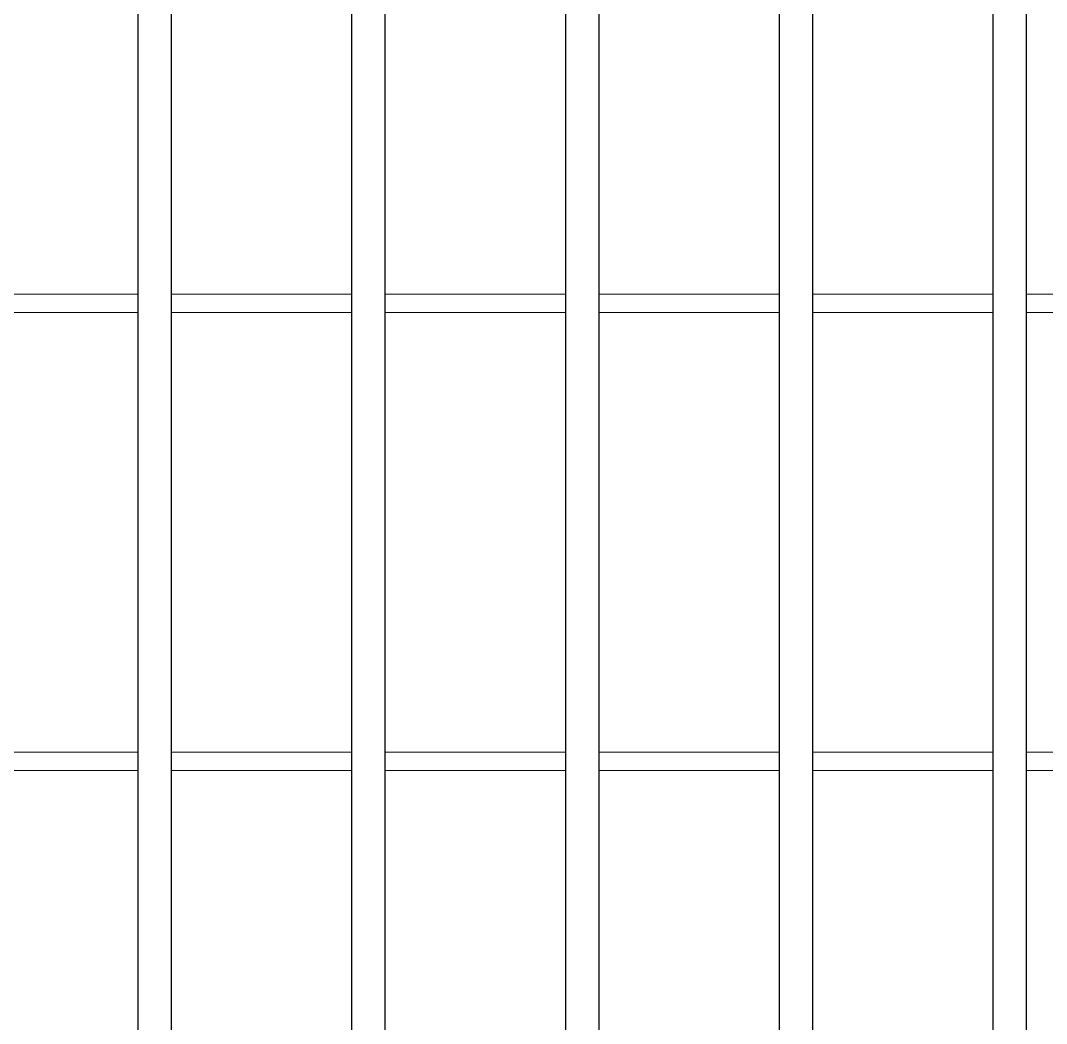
# Model space of a CAD drawing. Header units: millimetres. Extents: x -65574 to 111613, y -106550 to -50518.
# Drawn here: x 19893 to 20565, y -97275 to -96618 of the extents above; entities that cross this region are included whole.
import ezdxf

# ---------------------------------------------------------------- set-up
doc = ezdxf.new("R2010")
doc.units = ezdxf.units.MM

# ---------------------------------------------------------------- blocks, each defined once
blk = doc.blocks.new('*U30')
blk.add_wipeout([(-11, 5450), (11, 5450), (11, -3000), (-11, -3000)])
at = {"ltscale": 100}
blk.add_lwpolyline([(11, 5450), (-11, 5450), (-11, -3000), (11, -3000)], close=True, dxfattribs=at)
blk = doc.blocks.new('*U31')
at = {"color": 0, "linetype": 'ByBlock', "lineweight": -2, "transparency": 16777216}
for p in [(1120, 0), (1260, 0), (1400, 0), (1540, 0), (1680, 0)]:
    blk.add_blockref('*U30', p, dxfattribs=at)
blk = doc.blocks.new('*U166')
at = {"lineweight": 15}
blk.add_lwpolyline([(-950, 6), (-950, -6), (950, -6), (950, 6)], close=True, dxfattribs=at)
blk = doc.blocks.new('*U167')
at = {"color": 0, "linetype": 'ByBlock', "lineweight": -2, "transparency": 16777216}
for p in [(0, -25800), (0, -26100)]:
    blk.add_blockref('*U166', p, dxfattribs=at)

msp = doc.modelspace()

# ---------------------------------------------------------------- block references
at = {"color": 0, "lineweight": -2}
msp.add_blockref('*U167', (19761.65, -71002.79), dxfattribs=at)

# ---------------------------------------------------------------- next in the draw order: block references
at = {"color": 0}
msp.add_blockref('*U31', (18861.15, -98002.79), dxfattribs=at)

doc.saveas('drawing.dxf')
